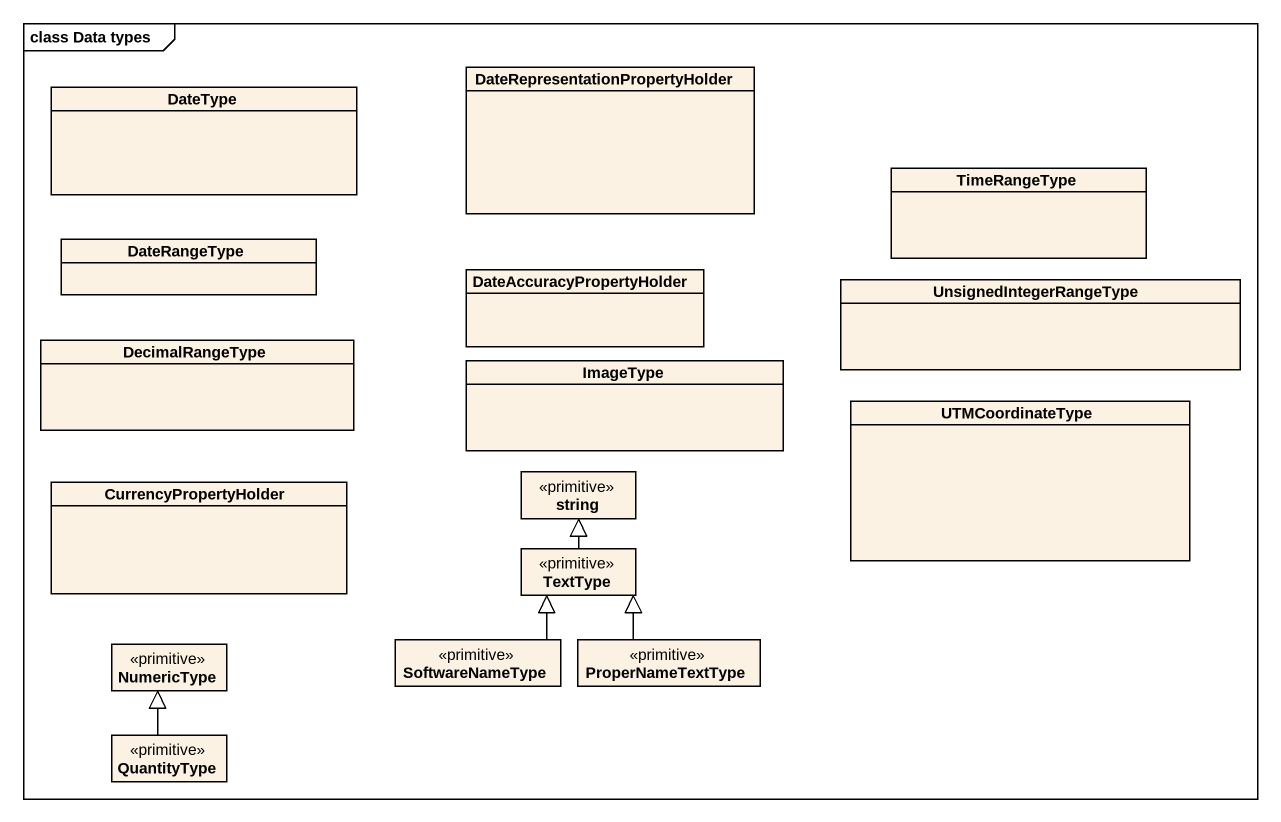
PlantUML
@startuml
mainframe class Data types
hide circle
hide empty members
class "DateRepresentationPropertyHolder" as DateRepresentationPropertyHo
class DateType
class TimeRangeType
class DateRangeType
class DateAccuracyPropertyHolder
class DecimalRangeType
class UnsignedIntegerRangeType
class ImageType
class UTMCoordinateType
class string <<primitive>>
class CurrencyPropertyHolder
class TextType <<primitive>>
class NumericType <<primitive>>
class SoftwareNameType <<primitive>>
class ProperNameTextType <<primitive>>
class QuantityType <<primitive>>
TextType -up-|> string
SoftwareNameType -up-|> TextType
ProperNameTextType -up-|> TextType
QuantityType -up-|> NumericType
@enduml
